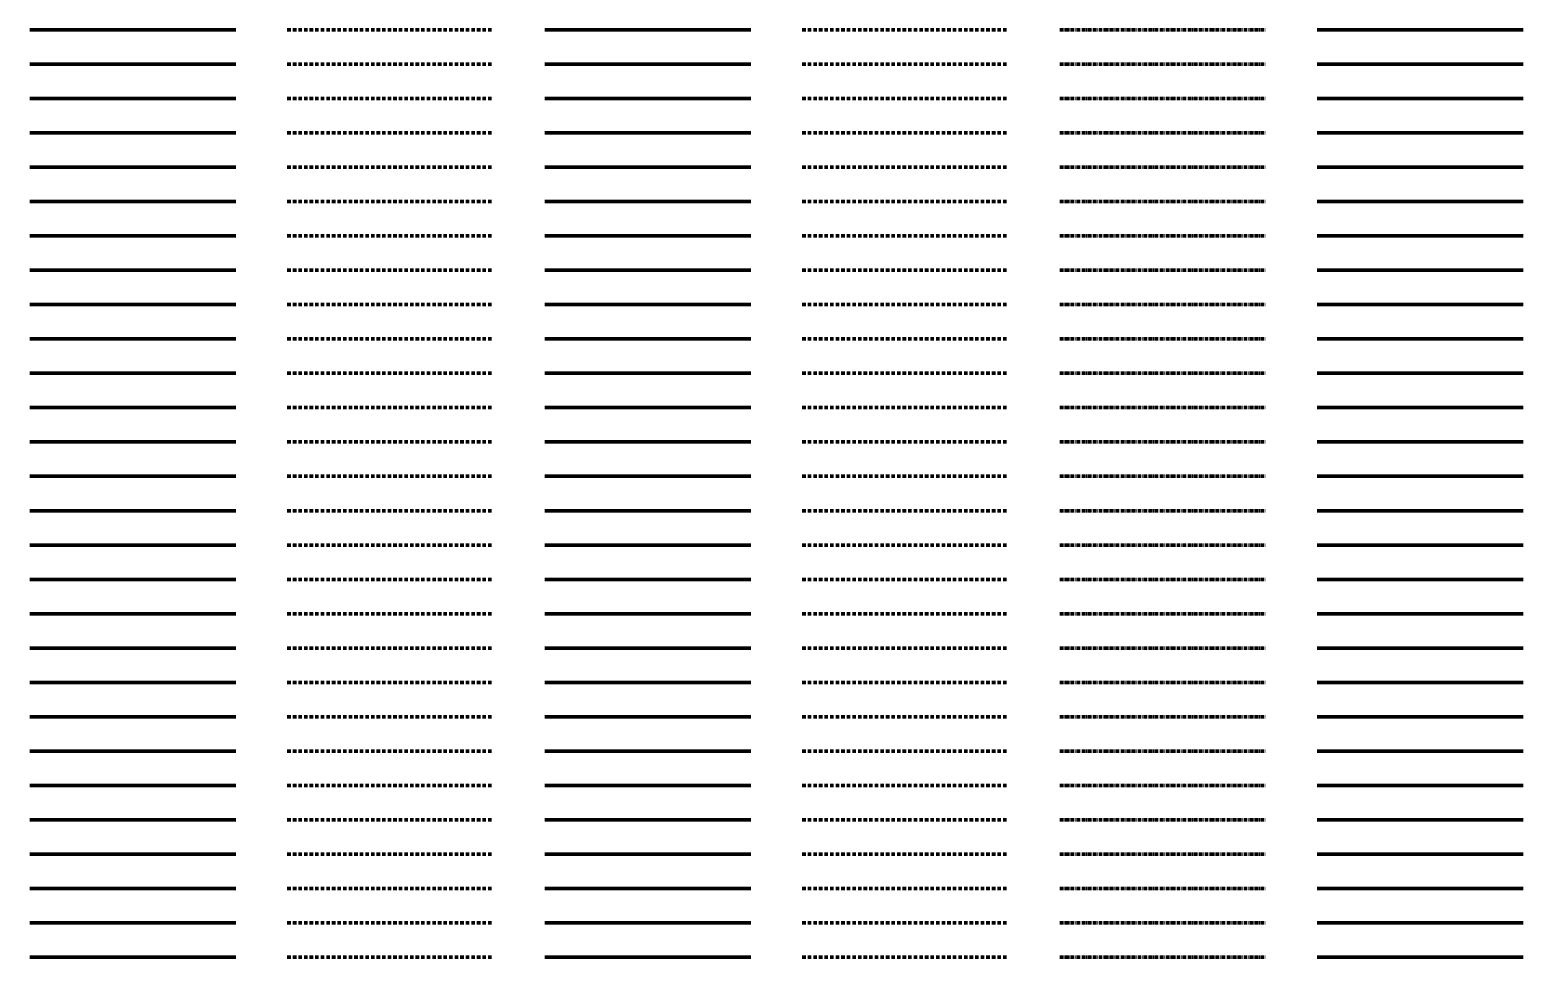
# Model space of a CAD drawing. Header units: metres. Extents: x -170 to 2070, y -13 to 17840.
# Drawn here: x 150 to 1020, y 13940 to 14480 of the extents above; entities that cross this region are included whole.
import ezdxf
from ezdxf.lldxf.tags import DXFTag

# ---------------------------------------------------------------- set-up
doc = ezdxf.new("R2010")
doc.units = ezdxf.units.M
doc.linetypes.add('KL-SO', pattern=[3.25, 2, -1.25])
doc.linetypes.add('KL-VERLATEN-SO', pattern=[3.25, 2, -0.5, 0.25, -0.5])
for name, color, linetype, lineweight in [('B-OI-KL-ET_MS_MANTELBUIS_PVC SV_110-G', 7, 'Continuous', 70), ('B-OI-KL-ET_MS_MANTELBUIS_PVC SV_110-RESERVE-G', 7, 'KL-RESERVE-SO', 70), ('B-OI-KL-ET_MS_MANTELBUIS_PVC SV_110-VERLATEN-G', 7, 'KL-VERLATEN-SO', 70), ('B-OI-KL-ET_MS_MANTELBUIS_PVC SV_160-G', 7, 'Continuous', 70), ('B-OI-KL-ET_MS_MANTELBUIS_PVC SV_160-RESERVE-G', 7, 'KL-RESERVE-SO', 70), ('B-OI-KL-ET_MS_MANTELBUIS_PVC SV_160-VERLATEN-G', 7, 'KL-VERLATEN-SO', 70), ('B-OI-KL-ET_MS_MANTELBUIS_PVC SV_200-G', 7, 'Continuous', 70), ('B-OI-KL-ET_MS_MANTELBUIS_PVC SV_200-RESERVE-G', 7, 'KL-RESERVE-SO', 70), ('B-OI-KL-ET_MS_MANTELBUIS_PVC SV_200-VERLATEN-G', 7, 'KL-VERLATEN-SO', 70), ('B-OI-KL-ET_MS_MANTELBUIS_PVC SV_315-G', 7, 'Continuous', 70), ('B-OI-KL-ET_MS_MANTELBUIS_PVC SV_315-RESERVE-G', 7, 'KL-RESERVE-SO', 70), ('B-OI-KL-ET_MS_MANTELBUIS_PVC SV_315-VERLATEN-G', 7, 'KL-VERLATEN-SO', 70), ('B-OI-KL-ET_MS_MANTELBUIS_PVC SV_63-G', 7, 'Continuous', 70), ('B-OI-KL-ET_MS_MANTELBUIS_PVC SV_63-RESERVE-G', 7, 'KL-RESERVE-SO', 70), ('B-OI-KL-ET_MS_MANTELBUIS_PVC SV_63-VERLATEN-G', 7, 'KL-VERLATEN-SO', 70), ('B-OI-KL-ET_MS_MANTELBUIS_PVC SV_75-G', 7, 'Continuous', 70), ('B-OI-KL-ET_MS_MANTELBUIS_PVC SV_75-RESERVE-G', 7, 'KL-RESERVE-SO', 70), ('B-OI-KL-ET_MS_MANTELBUIS_PVC SV_75-VERLATEN-G', 7, 'KL-VERLATEN-SO', 70), ('B-OI-KL-ET_MS_MANTELBUIS_PVC_100-G', 7, 'Continuous', 70), ('B-OI-KL-ET_MS_MANTELBUIS_PVC_100-RESERVE-G', 7, 'KL-RESERVE-SO', 70), ('B-OI-KL-ET_MS_MANTELBUIS_PVC_100-VERLATEN-G', 7, 'KL-VERLATEN-SO', 70), ('B-OI-KL-ET_MS_MANTELBUIS_PVC_110-G', 7, 'Continuous', 70), ('B-OI-KL-ET_MS_MANTELBUIS_PVC_110-RESERVE-G', 7, 'KL-RESERVE-SO', 70), ('B-OI-KL-ET_MS_MANTELBUIS_PVC_110-VERLATEN-G', 7, 'KL-VERLATEN-SO', 70), ('B-OI-KL-ET_MS_MANTELBUIS_PVC_120-G', 7, 'Continuous', 70), ('B-OI-KL-ET_MS_MANTELBUIS_PVC_120-RESERVE-G', 7, 'KL-RESERVE-SO', 70), ('B-OI-KL-ET_MS_MANTELBUIS_PVC_120-VERLATEN-G', 7, 'KL-VERLATEN-SO', 70), ('B-OI-KL-ET_MS_MANTELBUIS_PVC_125-G', 7, 'Continuous', 70), ('B-OI-KL-ET_MS_MANTELBUIS_PVC_125-RESERVE-G', 7, 'KL-RESERVE-SO', 70), ('B-OI-KL-ET_MS_MANTELBUIS_PVC_125-VERLATEN-G', 7, 'KL-VERLATEN-SO', 70), ('B-OI-KL-ET_MS_MANTELBUIS_PVC_150-G', 7, 'Continuous', 70), ('B-OI-KL-ET_MS_MANTELBUIS_PVC_150-RESERVE-G', 7, 'KL-RESERVE-SO', 70), ('B-OI-KL-ET_MS_MANTELBUIS_PVC_150-VERLATEN-G', 7, 'KL-VERLATEN-SO', 70), ('B-OI-KL-ET_MS_MANTELBUIS_PVC_160-G', 7, 'Continuous', 70), ('B-OI-KL-ET_MS_MANTELBUIS_PVC_160-RESERVE-G', 7, 'KL-RESERVE-SO', 70), ('B-OI-KL-ET_MS_MANTELBUIS_PVC_160-VERLATEN-G', 7, 'KL-VERLATEN-SO', 70), ('B-OI-KL-ET_MS_MANTELBUIS_PVC_180-G', 7, 'Continuous', 70), ('B-OI-KL-ET_MS_MANTELBUIS_PVC_180-RESERVE-G', 7, 'KL-RESERVE-SO', 70), ('B-OI-KL-ET_MS_MANTELBUIS_PVC_180-VERLATEN-G', 7, 'KL-VERLATEN-SO', 70), ('B-OI-KL-ET_MS_MANTELBUIS_PVC_200-G', 7, 'Continuous', 70), ('B-OI-KL-ET_MS_MANTELBUIS_PVC_200-RESERVE-G', 7, 'KL-RESERVE-SO', 70), ('B-OI-KL-ET_MS_MANTELBUIS_PVC_200-VERLATEN-G', 7, 'KL-VERLATEN-SO', 70), ('B-OI-KL-ET_MS_MANTELBUIS_PVC_225-G', 7, 'Continuous', 70), ('B-OI-KL-ET_MS_MANTELBUIS_PVC_225-RESERVE-G', 7, 'KL-RESERVE-SO', 70), ('B-OI-KL-ET_MS_MANTELBUIS_PVC_225-VERLATEN-G', 7, 'KL-VERLATEN-SO', 70), ('B-OI-KL-ET_MS_MANTELBUIS_PVC_250-G', 7, 'Continuous', 70), ('B-OI-KL-ET_MS_MANTELBUIS_PVC_250-RESERVE-G', 7, 'KL-RESERVE-SO', 70), ('B-OI-KL-ET_MS_MANTELBUIS_PVC_250-VERLATEN-G', 7, 'KL-VERLATEN-SO', 70), ('B-OI-KL-ET_MS_MANTELBUIS_PVC_280-G', 7, 'Continuous', 70), ('B-OI-KL-ET_MS_MANTELBUIS_PVC_280-RESERVE-G', 7, 'KL-RESERVE-SO', 70), ('B-OI-KL-ET_MS_MANTELBUIS_PVC_280-VERLATEN-G', 7, 'KL-VERLATEN-SO', 70), ('B-OI-KL-ET_MS_MANTELBUIS_PVC_300-G', 7, 'Continuous', 70), ('B-OI-KL-ET_MS_MANTELBUIS_PVC_300-RESERVE-G', 7, 'KL-RESERVE-SO', 70), ('B-OI-KL-ET_MS_MANTELBUIS_PVC_300-VERLATEN-G', 7, 'KL-VERLATEN-SO', 70), ('B-OI-KL-ET_MS_MANTELBUIS_PVC_315-G', 7, 'Continuous', 70), ('B-OI-KL-ET_MS_MANTELBUIS_PVC_315-RESERVE-G', 7, 'KL-RESERVE-SO', 70), ('B-OI-KL-ET_MS_MANTELBUIS_PVC_315-VERLATEN-G', 7, 'KL-VERLATEN-SO', 70), ('B-OI-KL-ET_MS_MANTELBUIS_PVC_400-G', 7, 'Continuous', 70), ('B-OI-KL-ET_MS_MANTELBUIS_PVC_400-RESERVE-G', 7, 'KL-RESERVE-SO', 70), ('B-OI-KL-ET_MS_MANTELBUIS_PVC_400-VERLATEN-G', 7, 'KL-VERLATEN-SO', 70), ('B-OI-KL-ET_MS_MANTELBUIS_PVC_50-G', 7, 'Continuous', 70), ('B-OI-KL-ET_MS_MANTELBUIS_PVC_50-RESERVE-G', 7, 'KL-RESERVE-SO', 70), ('B-OI-KL-ET_MS_MANTELBUIS_PVC_50-VERLATEN-G', 7, 'KL-VERLATEN-SO', 70), ('B-OI-KL-ET_MS_MANTELBUIS_PVC_500-G', 7, 'Continuous', 70), ('B-OI-KL-ET_MS_MANTELBUIS_PVC_500-RESERVE-G', 7, 'KL-RESERVE-SO', 70), ('B-OI-KL-ET_MS_MANTELBUIS_PVC_500-VERLATEN-G', 7, 'KL-VERLATEN-SO', 70), ('B-OI-KL-ET_MS_MANTELBUIS_PVC_63-G', 7, 'Continuous', 70), ('B-OI-KL-ET_MS_MANTELBUIS_PVC_63-RESERVE-G', 7, 'KL-RESERVE-SO', 70), ('B-OI-KL-ET_MS_MANTELBUIS_PVC_63-VERLATEN-G', 7, 'KL-VERLATEN-SO', 70), ('B-OI-KL-ET_MS_MANTELBUIS_PVC_75-G', 7, 'Continuous', 70), ('B-OI-KL-ET_MS_MANTELBUIS_PVC_75-RESERVE-G', 7, 'KL-RESERVE-SO', 70), ('B-OI-KL-ET_MS_MANTELBUIS_PVC_75-VERLATEN-G', 7, 'KL-VERLATEN-SO', 70), ('B-OI-KL-ET_MS_MANTELBUIS_PVC_80-G', 7, 'Continuous', 70), ('B-OI-KL-ET_MS_MANTELBUIS_PVC_80-RESERVE-G', 7, 'KL-RESERVE-SO', 70), ('B-OI-KL-ET_MS_MANTELBUIS_PVC_80-VERLATEN-G', 7, 'KL-VERLATEN-SO', 70), ('B-OI-KL-ET_MS_MANTELBUIS_PVC_90-G', 7, 'Continuous', 70), ('B-OI-KL-ET_MS_MANTELBUIS_PVC_90-RESERVE-G', 7, 'KL-RESERVE-SO', 70), ('B-OI-KL-ET_MS_MANTELBUIS_PVC_90-VERLATEN-G', 7, 'KL-VERLATEN-SO', 70), ('B-OI-KL-ET_MS_MANTELBUIS_ST-G', 7, 'Continuous', 70), ('B-OI-KL-ET_MS_MANTELBUIS_ST-RESERVE-G', 7, 'KL-RESERVE-SO', 70), ('B-OI-KL-ET_MS_MANTELBUIS_ST-VERLATEN-G', 7, 'KL-VERLATEN-SO', 70), ('B-OI-KL-ET_MS_MANTELBUIS_ST_100-G', 7, 'Continuous', 70), ('B-OI-KL-ET_MS_MANTELBUIS_ST_100-RESERVE-G', 7, 'KL-RESERVE-SO', 70), ('B-OI-KL-ET_MS_MANTELBUIS_ST_100-VERLATEN-G', 7, 'KL-VERLATEN-SO', 70), ('N-OI-KL-ET_MS_MANTELBUIS_PVC SV_110-G', 10, 'KL-SO', 70), ('N-OI-KL-ET_MS_MANTELBUIS_PVC SV_160-G', 10, 'KL-SO', 70), ('N-OI-KL-ET_MS_MANTELBUIS_PVC SV_200-G', 10, 'KL-SO', 70), ('N-OI-KL-ET_MS_MANTELBUIS_PVC SV_315-G', 10, 'KL-SO', 70), ('N-OI-KL-ET_MS_MANTELBUIS_PVC SV_63-G', 10, 'KL-SO', 70), ('N-OI-KL-ET_MS_MANTELBUIS_PVC SV_75-G', 10, 'KL-SO', 70), ('N-OI-KL-ET_MS_MANTELBUIS_PVC_100-G', 10, 'KL-SO', 70), ('N-OI-KL-ET_MS_MANTELBUIS_PVC_110-G', 10, 'KL-SO', 70), ('N-OI-KL-ET_MS_MANTELBUIS_PVC_120-G', 10, 'KL-SO', 70), ('N-OI-KL-ET_MS_MANTELBUIS_PVC_125-G', 10, 'KL-SO', 70), ('N-OI-KL-ET_MS_MANTELBUIS_PVC_150-G', 10, 'KL-SO', 70), ('N-OI-KL-ET_MS_MANTELBUIS_PVC_160-G', 10, 'KL-SO', 70), ('N-OI-KL-ET_MS_MANTELBUIS_PVC_180-G', 10, 'KL-SO', 70), ('N-OI-KL-ET_MS_MANTELBUIS_PVC_200-G', 10, 'KL-SO', 70), ('N-OI-KL-ET_MS_MANTELBUIS_PVC_225-G', 10, 'KL-SO', 70), ('N-OI-KL-ET_MS_MANTELBUIS_PVC_250-G', 10, 'KL-SO', 70), ('N-OI-KL-ET_MS_MANTELBUIS_PVC_280-G', 10, 'KL-SO', 70), ('N-OI-KL-ET_MS_MANTELBUIS_PVC_300-G', 10, 'KL-SO', 70), ('N-OI-KL-ET_MS_MANTELBUIS_PVC_315-G', 10, 'KL-SO', 70), ('N-OI-KL-ET_MS_MANTELBUIS_PVC_400-G', 10, 'KL-SO', 70), ('N-OI-KL-ET_MS_MANTELBUIS_PVC_50-G', 10, 'KL-SO', 70), ('N-OI-KL-ET_MS_MANTELBUIS_PVC_500-G', 10, 'KL-SO', 70), ('N-OI-KL-ET_MS_MANTELBUIS_PVC_63-G', 10, 'KL-SO', 70), ('N-OI-KL-ET_MS_MANTELBUIS_PVC_75-G', 10, 'KL-SO', 70), ('N-OI-KL-ET_MS_MANTELBUIS_PVC_80-G', 10, 'KL-SO', 70), ('N-OI-KL-ET_MS_MANTELBUIS_PVC_90-G', 10, 'KL-SO', 70), ('N-OI-KL-ET_MS_MANTELBUIS_ST-G', 10, 'KL-SO', 70), ('N-OI-KL-ET_MS_MANTELBUIS_ST_100-G', 10, 'KL-SO', 70), ('R-OI-KL-ET_MS_MANTELBUIS_PVC SV_110-G', 10, 'KL-SO', 70), ('R-OI-KL-ET_MS_MANTELBUIS_PVC SV_160-G', 10, 'KL-SO', 70), ('R-OI-KL-ET_MS_MANTELBUIS_PVC SV_200-G', 10, 'KL-SO', 70), ('R-OI-KL-ET_MS_MANTELBUIS_PVC SV_315-G', 10, 'KL-SO', 70), ('R-OI-KL-ET_MS_MANTELBUIS_PVC SV_63-G', 10, 'KL-SO', 70), ('R-OI-KL-ET_MS_MANTELBUIS_PVC SV_75-G', 10, 'KL-SO', 70), ('R-OI-KL-ET_MS_MANTELBUIS_PVC_100-G', 10, 'KL-SO', 70), ('R-OI-KL-ET_MS_MANTELBUIS_PVC_110-G', 10, 'KL-SO', 70), ('R-OI-KL-ET_MS_MANTELBUIS_PVC_120-G', 10, 'KL-SO', 70), ('R-OI-KL-ET_MS_MANTELBUIS_PVC_125-G', 10, 'KL-SO', 70), ('R-OI-KL-ET_MS_MANTELBUIS_PVC_150-G', 10, 'KL-SO', 70), ('R-OI-KL-ET_MS_MANTELBUIS_PVC_160-G', 10, 'KL-SO', 70), ('R-OI-KL-ET_MS_MANTELBUIS_PVC_180-G', 10, 'KL-SO', 70), ('R-OI-KL-ET_MS_MANTELBUIS_PVC_200-G', 10, 'KL-SO', 70), ('R-OI-KL-ET_MS_MANTELBUIS_PVC_225-G', 10, 'KL-SO', 70), ('R-OI-KL-ET_MS_MANTELBUIS_PVC_250-G', 10, 'KL-SO', 70), ('R-OI-KL-ET_MS_MANTELBUIS_PVC_280-G', 10, 'KL-SO', 70), ('R-OI-KL-ET_MS_MANTELBUIS_PVC_300-G', 10, 'KL-SO', 70), ('R-OI-KL-ET_MS_MANTELBUIS_PVC_315-G', 10, 'KL-SO', 70), ('R-OI-KL-ET_MS_MANTELBUIS_PVC_400-G', 10, 'KL-SO', 70), ('R-OI-KL-ET_MS_MANTELBUIS_PVC_50-G', 10, 'KL-SO', 70), ('R-OI-KL-ET_MS_MANTELBUIS_PVC_500-G', 10, 'KL-SO', 70), ('R-OI-KL-ET_MS_MANTELBUIS_PVC_63-G', 10, 'KL-SO', 70), ('R-OI-KL-ET_MS_MANTELBUIS_PVC_75-G', 10, 'KL-SO', 70), ('R-OI-KL-ET_MS_MANTELBUIS_PVC_80-G', 10, 'KL-SO', 70), ('R-OI-KL-ET_MS_MANTELBUIS_PVC_90-G', 10, 'KL-SO', 70), ('R-OI-KL-ET_MS_MANTELBUIS_ST-G', 10, 'KL-SO', 70), ('R-OI-KL-ET_MS_MANTELBUIS_ST_100-G', 10, 'KL-SO', 70), ('V-OI-KL-ET_MS_MANTELBUIS_PVC SV_110-G', 7, 'V-KL-SO', 70), ('V-OI-KL-ET_MS_MANTELBUIS_PVC SV_160-G', 7, 'V-KL-SO', 70), ('V-OI-KL-ET_MS_MANTELBUIS_PVC SV_200-G', 7, 'V-KL-SO', 70), ('V-OI-KL-ET_MS_MANTELBUIS_PVC SV_315-G', 7, 'V-KL-SO', 70), ('V-OI-KL-ET_MS_MANTELBUIS_PVC SV_63-G', 7, 'V-KL-SO', 70), ('V-OI-KL-ET_MS_MANTELBUIS_PVC SV_75-G', 7, 'V-KL-SO', 70), ('V-OI-KL-ET_MS_MANTELBUIS_PVC_100-G', 7, 'V-KL-SO', 70), ('V-OI-KL-ET_MS_MANTELBUIS_PVC_110-G', 7, 'V-KL-SO', 70), ('V-OI-KL-ET_MS_MANTELBUIS_PVC_120-G', 7, 'V-KL-SO', 70), ('V-OI-KL-ET_MS_MANTELBUIS_PVC_125-G', 7, 'V-KL-SO', 70), ('V-OI-KL-ET_MS_MANTELBUIS_PVC_150-G', 7, 'V-KL-SO', 70), ('V-OI-KL-ET_MS_MANTELBUIS_PVC_160-G', 7, 'V-KL-SO', 70), ('V-OI-KL-ET_MS_MANTELBUIS_PVC_180-G', 7, 'V-KL-SO', 70), ('V-OI-KL-ET_MS_MANTELBUIS_PVC_200-G', 7, 'V-KL-SO', 70), ('V-OI-KL-ET_MS_MANTELBUIS_PVC_225-G', 7, 'V-KL-SO', 70), ('V-OI-KL-ET_MS_MANTELBUIS_PVC_250-G', 7, 'V-KL-SO', 70), ('V-OI-KL-ET_MS_MANTELBUIS_PVC_280-G', 7, 'V-KL-SO', 70), ('V-OI-KL-ET_MS_MANTELBUIS_PVC_300-G', 7, 'V-KL-SO', 70), ('V-OI-KL-ET_MS_MANTELBUIS_PVC_315-G', 7, 'V-KL-SO', 70), ('V-OI-KL-ET_MS_MANTELBUIS_PVC_400-G', 7, 'V-KL-SO', 70), ('V-OI-KL-ET_MS_MANTELBUIS_PVC_50-G', 7, 'V-KL-SO', 70), ('V-OI-KL-ET_MS_MANTELBUIS_PVC_500-G', 7, 'V-KL-SO', 70), ('V-OI-KL-ET_MS_MANTELBUIS_PVC_63-G', 7, 'V-KL-SO', 70), ('V-OI-KL-ET_MS_MANTELBUIS_PVC_75-G', 7, 'V-KL-SO', 70), ('V-OI-KL-ET_MS_MANTELBUIS_PVC_80-G', 7, 'V-KL-SO', 70), ('V-OI-KL-ET_MS_MANTELBUIS_PVC_90-G', 7, 'V-KL-SO', 70), ('V-OI-KL-ET_MS_MANTELBUIS_ST-G', 7, 'V-KL-SO', 70), ('V-OI-KL-ET_MS_MANTELBUIS_ST_100-G', 7, 'V-KL-SO', 70)]:
    doc.layers.add(name, color=color, linetype=linetype, lineweight=lineweight)
tags = doc.linetypes.add('KL-RESERVE-SO', pattern='A,7,-2,["RS",Standard,S=1,R=0,X=-1,Y=-0.5],-1.5', length=10.5).pattern_tags.tags
tags[6] = DXFTag(74, 10)
doc.linetypes.add('V-KL-SO', pattern='A,2,[24,nlcs.shx,S=0.75,R=0,X=0,Y=0],2', length=4)

msp = doc.modelspace()

# ---------------------------------------------------------------- linework, layer by layer
at = {"layer": 'B-OI-KL-ET_MS_MANTELBUIS_PVC SV_110-G'}
msp.add_line((150, 13940), (270, 13940), dxfattribs=at)
at = {"layer": 'B-OI-KL-ET_MS_MANTELBUIS_PVC SV_110-RESERVE-G'}
msp.add_line((900, 13940), (1020, 13940), dxfattribs=at)
at = {"layer": 'B-OI-KL-ET_MS_MANTELBUIS_PVC SV_110-VERLATEN-G'}
msp.add_line((750, 13940), (870, 13940), dxfattribs=at)
at = {"layer": 'B-OI-KL-ET_MS_MANTELBUIS_PVC SV_160-G'}
msp.add_line((150, 13960), (270, 13960), dxfattribs=at)
at = {"layer": 'B-OI-KL-ET_MS_MANTELBUIS_PVC SV_160-RESERVE-G'}
msp.add_line((900, 13960), (1020, 13960), dxfattribs=at)
at = {"layer": 'B-OI-KL-ET_MS_MANTELBUIS_PVC SV_160-VERLATEN-G'}
msp.add_line((750, 13960), (870, 13960), dxfattribs=at)
at = {"layer": 'B-OI-KL-ET_MS_MANTELBUIS_PVC SV_200-G'}
msp.add_line((150, 13980), (270, 13980), dxfattribs=at)
at = {"layer": 'B-OI-KL-ET_MS_MANTELBUIS_PVC SV_200-RESERVE-G'}
msp.add_line((900, 13980), (1020, 13980), dxfattribs=at)
at = {"layer": 'B-OI-KL-ET_MS_MANTELBUIS_PVC SV_200-VERLATEN-G'}
msp.add_line((750, 13980), (870, 13980), dxfattribs=at)
at = {"layer": 'B-OI-KL-ET_MS_MANTELBUIS_PVC SV_315-G'}
msp.add_line((150, 14000), (270, 14000), dxfattribs=at)
at = {"layer": 'B-OI-KL-ET_MS_MANTELBUIS_PVC SV_315-RESERVE-G'}
msp.add_line((900, 14000), (1020, 14000), dxfattribs=at)
at = {"layer": 'B-OI-KL-ET_MS_MANTELBUIS_PVC SV_315-VERLATEN-G'}
msp.add_line((750, 14000), (870, 14000), dxfattribs=at)
at = {"layer": 'B-OI-KL-ET_MS_MANTELBUIS_PVC SV_63-G'}
msp.add_line((150, 14020), (270, 14020), dxfattribs=at)
at = {"layer": 'B-OI-KL-ET_MS_MANTELBUIS_PVC SV_63-RESERVE-G'}
msp.add_line((900, 14020), (1020, 14020), dxfattribs=at)
at = {"layer": 'B-OI-KL-ET_MS_MANTELBUIS_PVC SV_63-VERLATEN-G'}
msp.add_line((750, 14020), (870, 14020), dxfattribs=at)
at = {"layer": 'B-OI-KL-ET_MS_MANTELBUIS_PVC SV_75-G'}
msp.add_line((150, 14040), (270, 14040), dxfattribs=at)
at = {"layer": 'B-OI-KL-ET_MS_MANTELBUIS_PVC SV_75-RESERVE-G'}
msp.add_line((900, 14040), (1020, 14040), dxfattribs=at)
at = {"layer": 'B-OI-KL-ET_MS_MANTELBUIS_PVC SV_75-VERLATEN-G'}
msp.add_line((750, 14040), (870, 14040), dxfattribs=at)
at = {"layer": 'B-OI-KL-ET_MS_MANTELBUIS_PVC_100-G'}
msp.add_line((150, 14060), (270, 14060), dxfattribs=at)
at = {"layer": 'B-OI-KL-ET_MS_MANTELBUIS_PVC_100-RESERVE-G'}
msp.add_line((900, 14060), (1020, 14060), dxfattribs=at)
at = {"layer": 'B-OI-KL-ET_MS_MANTELBUIS_PVC_100-VERLATEN-G'}
msp.add_line((750, 14060), (870, 14060), dxfattribs=at)
at = {"layer": 'B-OI-KL-ET_MS_MANTELBUIS_PVC_110-G'}
msp.add_line((150, 14080), (270, 14080), dxfattribs=at)
at = {"layer": 'B-OI-KL-ET_MS_MANTELBUIS_PVC_110-RESERVE-G'}
msp.add_line((900, 14080), (1020, 14080), dxfattribs=at)
at = {"layer": 'B-OI-KL-ET_MS_MANTELBUIS_PVC_110-VERLATEN-G'}
msp.add_line((750, 14080), (870, 14080), dxfattribs=at)
at = {"layer": 'B-OI-KL-ET_MS_MANTELBUIS_PVC_120-G'}
msp.add_line((150, 14100), (270, 14100), dxfattribs=at)
at = {"layer": 'B-OI-KL-ET_MS_MANTELBUIS_PVC_120-RESERVE-G'}
msp.add_line((900, 14100), (1020, 14100), dxfattribs=at)
at = {"layer": 'B-OI-KL-ET_MS_MANTELBUIS_PVC_120-VERLATEN-G'}
msp.add_line((750, 14100), (870, 14100), dxfattribs=at)
at = {"layer": 'B-OI-KL-ET_MS_MANTELBUIS_PVC_125-G'}
msp.add_line((150, 14120), (270, 14120), dxfattribs=at)
at = {"layer": 'B-OI-KL-ET_MS_MANTELBUIS_PVC_125-RESERVE-G'}
msp.add_line((900, 14120), (1020, 14120), dxfattribs=at)
at = {"layer": 'B-OI-KL-ET_MS_MANTELBUIS_PVC_125-VERLATEN-G'}
msp.add_line((750, 14120), (870, 14120), dxfattribs=at)
at = {"layer": 'B-OI-KL-ET_MS_MANTELBUIS_PVC_150-G'}
msp.add_line((150, 14140), (270, 14140), dxfattribs=at)
at = {"layer": 'B-OI-KL-ET_MS_MANTELBUIS_PVC_150-RESERVE-G'}
msp.add_line((900, 14140), (1020, 14140), dxfattribs=at)
at = {"layer": 'B-OI-KL-ET_MS_MANTELBUIS_PVC_150-VERLATEN-G'}
msp.add_line((750, 14140), (870, 14140), dxfattribs=at)
at = {"layer": 'B-OI-KL-ET_MS_MANTELBUIS_PVC_160-G'}
msp.add_line((150, 14160), (270, 14160), dxfattribs=at)
at = {"layer": 'B-OI-KL-ET_MS_MANTELBUIS_PVC_160-RESERVE-G'}
msp.add_line((900, 14160), (1020, 14160), dxfattribs=at)
at = {"layer": 'B-OI-KL-ET_MS_MANTELBUIS_PVC_160-VERLATEN-G'}
msp.add_line((750, 14160), (870, 14160), dxfattribs=at)
at = {"layer": 'B-OI-KL-ET_MS_MANTELBUIS_PVC_180-G'}
msp.add_line((150, 14180), (270, 14180), dxfattribs=at)
at = {"layer": 'B-OI-KL-ET_MS_MANTELBUIS_PVC_180-RESERVE-G'}
msp.add_line((900, 14180), (1020, 14180), dxfattribs=at)
at = {"layer": 'B-OI-KL-ET_MS_MANTELBUIS_PVC_180-VERLATEN-G'}
msp.add_line((750, 14180), (870, 14180), dxfattribs=at)
at = {"layer": 'B-OI-KL-ET_MS_MANTELBUIS_PVC_200-G'}
msp.add_line((150, 14200), (270, 14200), dxfattribs=at)
at = {"layer": 'B-OI-KL-ET_MS_MANTELBUIS_PVC_200-RESERVE-G'}
msp.add_line((900, 14200), (1020, 14200), dxfattribs=at)
at = {"layer": 'B-OI-KL-ET_MS_MANTELBUIS_PVC_200-VERLATEN-G'}
msp.add_line((750, 14200), (870, 14200), dxfattribs=at)
at = {"layer": 'B-OI-KL-ET_MS_MANTELBUIS_PVC_225-G'}
msp.add_line((150, 14220), (270, 14220), dxfattribs=at)
at = {"layer": 'B-OI-KL-ET_MS_MANTELBUIS_PVC_225-RESERVE-G'}
msp.add_line((900, 14220), (1020, 14220), dxfattribs=at)
at = {"layer": 'B-OI-KL-ET_MS_MANTELBUIS_PVC_225-VERLATEN-G'}
msp.add_line((750, 14220), (870, 14220), dxfattribs=at)
at = {"layer": 'B-OI-KL-ET_MS_MANTELBUIS_PVC_250-G'}
msp.add_line((150, 14240), (270, 14240), dxfattribs=at)
at = {"layer": 'B-OI-KL-ET_MS_MANTELBUIS_PVC_250-RESERVE-G'}
msp.add_line((900, 14240), (1020, 14240), dxfattribs=at)
at = {"layer": 'B-OI-KL-ET_MS_MANTELBUIS_PVC_250-VERLATEN-G'}
msp.add_line((750, 14240), (870, 14240), dxfattribs=at)
at = {"layer": 'B-OI-KL-ET_MS_MANTELBUIS_PVC_280-G'}
msp.add_line((150, 14260), (270, 14260), dxfattribs=at)
at = {"layer": 'B-OI-KL-ET_MS_MANTELBUIS_PVC_280-RESERVE-G'}
msp.add_line((900, 14260), (1020, 14260), dxfattribs=at)
at = {"layer": 'B-OI-KL-ET_MS_MANTELBUIS_PVC_280-VERLATEN-G'}
msp.add_line((750, 14260), (870, 14260), dxfattribs=at)
at = {"layer": 'B-OI-KL-ET_MS_MANTELBUIS_PVC_300-G'}
msp.add_line((150, 14280), (270, 14280), dxfattribs=at)
at = {"layer": 'B-OI-KL-ET_MS_MANTELBUIS_PVC_300-RESERVE-G'}
msp.add_line((900, 14280), (1020, 14280), dxfattribs=at)
at = {"layer": 'B-OI-KL-ET_MS_MANTELBUIS_PVC_300-VERLATEN-G'}
msp.add_line((750, 14280), (870, 14280), dxfattribs=at)
at = {"layer": 'B-OI-KL-ET_MS_MANTELBUIS_PVC_315-G'}
msp.add_line((150, 14300), (270, 14300), dxfattribs=at)
at = {"layer": 'B-OI-KL-ET_MS_MANTELBUIS_PVC_315-RESERVE-G'}
msp.add_line((900, 14300), (1020, 14300), dxfattribs=at)
at = {"layer": 'B-OI-KL-ET_MS_MANTELBUIS_PVC_315-VERLATEN-G'}
msp.add_line((750, 14300), (870, 14300), dxfattribs=at)
at = {"layer": 'B-OI-KL-ET_MS_MANTELBUIS_PVC_400-G'}
msp.add_line((150, 14320), (270, 14320), dxfattribs=at)
at = {"layer": 'B-OI-KL-ET_MS_MANTELBUIS_PVC_400-RESERVE-G'}
msp.add_line((900, 14320), (1020, 14320), dxfattribs=at)
at = {"layer": 'B-OI-KL-ET_MS_MANTELBUIS_PVC_400-VERLATEN-G'}
msp.add_line((750, 14320), (870, 14320), dxfattribs=at)
at = {"layer": 'B-OI-KL-ET_MS_MANTELBUIS_PVC_50-G'}
msp.add_line((150, 14340), (270, 14340), dxfattribs=at)
at = {"layer": 'B-OI-KL-ET_MS_MANTELBUIS_PVC_50-RESERVE-G'}
msp.add_line((900, 14340), (1020, 14340), dxfattribs=at)
at = {"layer": 'B-OI-KL-ET_MS_MANTELBUIS_PVC_50-VERLATEN-G'}
msp.add_line((750, 14340), (870, 14340), dxfattribs=at)
at = {"layer": 'B-OI-KL-ET_MS_MANTELBUIS_PVC_500-G'}
msp.add_line((150, 14360), (270, 14360), dxfattribs=at)
at = {"layer": 'B-OI-KL-ET_MS_MANTELBUIS_PVC_500-RESERVE-G'}
msp.add_line((900, 14360), (1020, 14360), dxfattribs=at)
at = {"layer": 'B-OI-KL-ET_MS_MANTELBUIS_PVC_500-VERLATEN-G'}
msp.add_line((750, 14360), (870, 14360), dxfattribs=at)
at = {"layer": 'B-OI-KL-ET_MS_MANTELBUIS_PVC_63-G'}
msp.add_line((150, 14380), (270, 14380), dxfattribs=at)
at = {"layer": 'B-OI-KL-ET_MS_MANTELBUIS_PVC_63-RESERVE-G'}
msp.add_line((900, 14380), (1020, 14380), dxfattribs=at)
at = {"layer": 'B-OI-KL-ET_MS_MANTELBUIS_PVC_63-VERLATEN-G'}
msp.add_line((750, 14380), (870, 14380), dxfattribs=at)
at = {"layer": 'B-OI-KL-ET_MS_MANTELBUIS_PVC_75-G'}
msp.add_line((150, 14400), (270, 14400), dxfattribs=at)
at = {"layer": 'B-OI-KL-ET_MS_MANTELBUIS_PVC_75-RESERVE-G'}
msp.add_line((900, 14400), (1020, 14400), dxfattribs=at)
at = {"layer": 'B-OI-KL-ET_MS_MANTELBUIS_PVC_75-VERLATEN-G'}
msp.add_line((750, 14400), (870, 14400), dxfattribs=at)
at = {"layer": 'B-OI-KL-ET_MS_MANTELBUIS_PVC_80-G'}
msp.add_line((150, 14420), (270, 14420), dxfattribs=at)
at = {"layer": 'B-OI-KL-ET_MS_MANTELBUIS_PVC_80-RESERVE-G'}
msp.add_line((900, 14420), (1020, 14420), dxfattribs=at)
at = {"layer": 'B-OI-KL-ET_MS_MANTELBUIS_PVC_80-VERLATEN-G'}
msp.add_line((750, 14420), (870, 14420), dxfattribs=at)
at = {"layer": 'B-OI-KL-ET_MS_MANTELBUIS_PVC_90-G'}
msp.add_line((150, 14440), (270, 14440), dxfattribs=at)
at = {"layer": 'B-OI-KL-ET_MS_MANTELBUIS_PVC_90-RESERVE-G'}
msp.add_line((900, 14440), (1020, 14440), dxfattribs=at)
at = {"layer": 'B-OI-KL-ET_MS_MANTELBUIS_PVC_90-VERLATEN-G'}
msp.add_line((750, 14440), (870, 14440), dxfattribs=at)
at = {"layer": 'B-OI-KL-ET_MS_MANTELBUIS_ST-G'}
msp.add_line((150, 14460), (270, 14460), dxfattribs=at)
at = {"layer": 'B-OI-KL-ET_MS_MANTELBUIS_ST-RESERVE-G'}
msp.add_line((900, 14460), (1020, 14460), dxfattribs=at)
at = {"layer": 'B-OI-KL-ET_MS_MANTELBUIS_ST-VERLATEN-G'}
msp.add_line((750, 14460), (870, 14460), dxfattribs=at)
at = {"layer": 'B-OI-KL-ET_MS_MANTELBUIS_ST_100-G'}
msp.add_line((150, 14480), (270, 14480), dxfattribs=at)
at = {"layer": 'B-OI-KL-ET_MS_MANTELBUIS_ST_100-RESERVE-G'}
msp.add_line((900, 14480), (1020, 14480), dxfattribs=at)
at = {"layer": 'B-OI-KL-ET_MS_MANTELBUIS_ST_100-VERLATEN-G'}
msp.add_line((750, 14480), (870, 14480), dxfattribs=at)
at = {"layer": 'N-OI-KL-ET_MS_MANTELBUIS_PVC SV_110-G'}
msp.add_line((300, 13940), (420, 13940), dxfattribs=at)
at = {"layer": 'N-OI-KL-ET_MS_MANTELBUIS_PVC SV_160-G'}
msp.add_line((300, 13960), (420, 13960), dxfattribs=at)
at = {"layer": 'N-OI-KL-ET_MS_MANTELBUIS_PVC SV_200-G'}
msp.add_line((300, 13980), (420, 13980), dxfattribs=at)
at = {"layer": 'N-OI-KL-ET_MS_MANTELBUIS_PVC SV_315-G'}
msp.add_line((300, 14000), (420, 14000), dxfattribs=at)
at = {"layer": 'N-OI-KL-ET_MS_MANTELBUIS_PVC SV_63-G'}
msp.add_line((300, 14020), (420, 14020), dxfattribs=at)
at = {"layer": 'N-OI-KL-ET_MS_MANTELBUIS_PVC SV_75-G'}
msp.add_line((300, 14040), (420, 14040), dxfattribs=at)
at = {"layer": 'N-OI-KL-ET_MS_MANTELBUIS_PVC_100-G'}
msp.add_line((300, 14060), (420, 14060), dxfattribs=at)
at = {"layer": 'N-OI-KL-ET_MS_MANTELBUIS_PVC_110-G'}
msp.add_line((300, 14080), (420, 14080), dxfattribs=at)
at = {"layer": 'N-OI-KL-ET_MS_MANTELBUIS_PVC_120-G'}
msp.add_line((300, 14100), (420, 14100), dxfattribs=at)
at = {"layer": 'N-OI-KL-ET_MS_MANTELBUIS_PVC_125-G'}
msp.add_line((300, 14120), (420, 14120), dxfattribs=at)
at = {"layer": 'N-OI-KL-ET_MS_MANTELBUIS_PVC_150-G'}
msp.add_line((300, 14140), (420, 14140), dxfattribs=at)
at = {"layer": 'N-OI-KL-ET_MS_MANTELBUIS_PVC_160-G'}
msp.add_line((300, 14160), (420, 14160), dxfattribs=at)
at = {"layer": 'N-OI-KL-ET_MS_MANTELBUIS_PVC_180-G'}
msp.add_line((300, 14180), (420, 14180), dxfattribs=at)
at = {"layer": 'N-OI-KL-ET_MS_MANTELBUIS_PVC_200-G'}
msp.add_line((300, 14200), (420, 14200), dxfattribs=at)
at = {"layer": 'N-OI-KL-ET_MS_MANTELBUIS_PVC_225-G'}
msp.add_line((300, 14220), (420, 14220), dxfattribs=at)
at = {"layer": 'N-OI-KL-ET_MS_MANTELBUIS_PVC_250-G'}
msp.add_line((300, 14240), (420, 14240), dxfattribs=at)
at = {"layer": 'N-OI-KL-ET_MS_MANTELBUIS_PVC_280-G'}
msp.add_line((300, 14260), (420, 14260), dxfattribs=at)
at = {"layer": 'N-OI-KL-ET_MS_MANTELBUIS_PVC_300-G'}
msp.add_line((300, 14280), (420, 14280), dxfattribs=at)
at = {"layer": 'N-OI-KL-ET_MS_MANTELBUIS_PVC_315-G'}
msp.add_line((300, 14300), (420, 14300), dxfattribs=at)
at = {"layer": 'N-OI-KL-ET_MS_MANTELBUIS_PVC_400-G'}
msp.add_line((300, 14320), (420, 14320), dxfattribs=at)
at = {"layer": 'N-OI-KL-ET_MS_MANTELBUIS_PVC_50-G'}
msp.add_line((300, 14340), (420, 14340), dxfattribs=at)
at = {"layer": 'N-OI-KL-ET_MS_MANTELBUIS_PVC_500-G'}
msp.add_line((300, 14360), (420, 14360), dxfattribs=at)
at = {"layer": 'N-OI-KL-ET_MS_MANTELBUIS_PVC_63-G'}
msp.add_line((300, 14380), (420, 14380), dxfattribs=at)
at = {"layer": 'N-OI-KL-ET_MS_MANTELBUIS_PVC_75-G'}
msp.add_line((300, 14400), (420, 14400), dxfattribs=at)
at = {"layer": 'N-OI-KL-ET_MS_MANTELBUIS_PVC_80-G'}
msp.add_line((300, 14420), (420, 14420), dxfattribs=at)
at = {"layer": 'N-OI-KL-ET_MS_MANTELBUIS_PVC_90-G'}
msp.add_line((300, 14440), (420, 14440), dxfattribs=at)
at = {"layer": 'N-OI-KL-ET_MS_MANTELBUIS_ST-G'}
msp.add_line((300, 14460), (420, 14460), dxfattribs=at)
at = {"layer": 'N-OI-KL-ET_MS_MANTELBUIS_ST_100-G'}
msp.add_line((300, 14480), (420, 14480), dxfattribs=at)
at = {"layer": 'R-OI-KL-ET_MS_MANTELBUIS_PVC SV_110-G'}
msp.add_line((600, 13940), (720, 13940), dxfattribs=at)
at = {"layer": 'R-OI-KL-ET_MS_MANTELBUIS_PVC SV_160-G'}
msp.add_line((600, 13960), (720, 13960), dxfattribs=at)
at = {"layer": 'R-OI-KL-ET_MS_MANTELBUIS_PVC SV_200-G'}
msp.add_line((600, 13980), (720, 13980), dxfattribs=at)
at = {"layer": 'R-OI-KL-ET_MS_MANTELBUIS_PVC SV_315-G'}
msp.add_line((600, 14000), (720, 14000), dxfattribs=at)
at = {"layer": 'R-OI-KL-ET_MS_MANTELBUIS_PVC SV_63-G'}
msp.add_line((600, 14020), (720, 14020), dxfattribs=at)
at = {"layer": 'R-OI-KL-ET_MS_MANTELBUIS_PVC SV_75-G'}
msp.add_line((600, 14040), (720, 14040), dxfattribs=at)
at = {"layer": 'R-OI-KL-ET_MS_MANTELBUIS_PVC_100-G'}
msp.add_line((600, 14060), (720, 14060), dxfattribs=at)
at = {"layer": 'R-OI-KL-ET_MS_MANTELBUIS_PVC_110-G'}
msp.add_line((600, 14080), (720, 14080), dxfattribs=at)
at = {"layer": 'R-OI-KL-ET_MS_MANTELBUIS_PVC_120-G'}
msp.add_line((600, 14100), (720, 14100), dxfattribs=at)
at = {"layer": 'R-OI-KL-ET_MS_MANTELBUIS_PVC_125-G'}
msp.add_line((600, 14120), (720, 14120), dxfattribs=at)
at = {"layer": 'R-OI-KL-ET_MS_MANTELBUIS_PVC_150-G'}
msp.add_line((600, 14140), (720, 14140), dxfattribs=at)
at = {"layer": 'R-OI-KL-ET_MS_MANTELBUIS_PVC_160-G'}
msp.add_line((600, 14160), (720, 14160), dxfattribs=at)
at = {"layer": 'R-OI-KL-ET_MS_MANTELBUIS_PVC_180-G'}
msp.add_line((600, 14180), (720, 14180), dxfattribs=at)
at = {"layer": 'R-OI-KL-ET_MS_MANTELBUIS_PVC_200-G'}
msp.add_line((600, 14200), (720, 14200), dxfattribs=at)
at = {"layer": 'R-OI-KL-ET_MS_MANTELBUIS_PVC_225-G'}
msp.add_line((600, 14220), (720, 14220), dxfattribs=at)
at = {"layer": 'R-OI-KL-ET_MS_MANTELBUIS_PVC_250-G'}
msp.add_line((600, 14240), (720, 14240), dxfattribs=at)
at = {"layer": 'R-OI-KL-ET_MS_MANTELBUIS_PVC_280-G'}
msp.add_line((600, 14260), (720, 14260), dxfattribs=at)
at = {"layer": 'R-OI-KL-ET_MS_MANTELBUIS_PVC_300-G'}
msp.add_line((600, 14280), (720, 14280), dxfattribs=at)
at = {"layer": 'R-OI-KL-ET_MS_MANTELBUIS_PVC_315-G'}
msp.add_line((600, 14300), (720, 14300), dxfattribs=at)
at = {"layer": 'R-OI-KL-ET_MS_MANTELBUIS_PVC_400-G'}
msp.add_line((600, 14320), (720, 14320), dxfattribs=at)
at = {"layer": 'R-OI-KL-ET_MS_MANTELBUIS_PVC_50-G'}
msp.add_line((600, 14340), (720, 14340), dxfattribs=at)
at = {"layer": 'R-OI-KL-ET_MS_MANTELBUIS_PVC_500-G'}
msp.add_line((600, 14360), (720, 14360), dxfattribs=at)
at = {"layer": 'R-OI-KL-ET_MS_MANTELBUIS_PVC_63-G'}
msp.add_line((600, 14380), (720, 14380), dxfattribs=at)
at = {"layer": 'R-OI-KL-ET_MS_MANTELBUIS_PVC_75-G'}
msp.add_line((600, 14400), (720, 14400), dxfattribs=at)
at = {"layer": 'R-OI-KL-ET_MS_MANTELBUIS_PVC_80-G'}
msp.add_line((600, 14420), (720, 14420), dxfattribs=at)
at = {"layer": 'R-OI-KL-ET_MS_MANTELBUIS_PVC_90-G'}
msp.add_line((600, 14440), (720, 14440), dxfattribs=at)
at = {"layer": 'R-OI-KL-ET_MS_MANTELBUIS_ST-G'}
msp.add_line((600, 14460), (720, 14460), dxfattribs=at)
at = {"layer": 'R-OI-KL-ET_MS_MANTELBUIS_ST_100-G'}
msp.add_line((600, 14480), (720, 14480), dxfattribs=at)
at = {"layer": 'V-OI-KL-ET_MS_MANTELBUIS_PVC SV_110-G'}
msp.add_line((450, 13940), (570, 13940), dxfattribs=at)
at = {"layer": 'V-OI-KL-ET_MS_MANTELBUIS_PVC SV_160-G'}
msp.add_line((450, 13960), (570, 13960), dxfattribs=at)
at = {"layer": 'V-OI-KL-ET_MS_MANTELBUIS_PVC SV_200-G'}
msp.add_line((450, 13980), (570, 13980), dxfattribs=at)
at = {"layer": 'V-OI-KL-ET_MS_MANTELBUIS_PVC SV_315-G'}
msp.add_line((450, 14000), (570, 14000), dxfattribs=at)
at = {"layer": 'V-OI-KL-ET_MS_MANTELBUIS_PVC SV_63-G'}
msp.add_line((450, 14020), (570, 14020), dxfattribs=at)
at = {"layer": 'V-OI-KL-ET_MS_MANTELBUIS_PVC SV_75-G'}
msp.add_line((450, 14040), (570, 14040), dxfattribs=at)
at = {"layer": 'V-OI-KL-ET_MS_MANTELBUIS_PVC_100-G'}
msp.add_line((450, 14060), (570, 14060), dxfattribs=at)
at = {"layer": 'V-OI-KL-ET_MS_MANTELBUIS_PVC_110-G'}
msp.add_line((450, 14080), (570, 14080), dxfattribs=at)
at = {"layer": 'V-OI-KL-ET_MS_MANTELBUIS_PVC_120-G'}
msp.add_line((450, 14100), (570, 14100), dxfattribs=at)
at = {"layer": 'V-OI-KL-ET_MS_MANTELBUIS_PVC_125-G'}
msp.add_line((450, 14120), (570, 14120), dxfattribs=at)
at = {"layer": 'V-OI-KL-ET_MS_MANTELBUIS_PVC_150-G'}
msp.add_line((450, 14140), (570, 14140), dxfattribs=at)
at = {"layer": 'V-OI-KL-ET_MS_MANTELBUIS_PVC_160-G'}
msp.add_line((450, 14160), (570, 14160), dxfattribs=at)
at = {"layer": 'V-OI-KL-ET_MS_MANTELBUIS_PVC_180-G'}
msp.add_line((450, 14180), (570, 14180), dxfattribs=at)
at = {"layer": 'V-OI-KL-ET_MS_MANTELBUIS_PVC_200-G'}
msp.add_line((450, 14200), (570, 14200), dxfattribs=at)
at = {"layer": 'V-OI-KL-ET_MS_MANTELBUIS_PVC_225-G'}
msp.add_line((450, 14220), (570, 14220), dxfattribs=at)
at = {"layer": 'V-OI-KL-ET_MS_MANTELBUIS_PVC_250-G'}
msp.add_line((450, 14240), (570, 14240), dxfattribs=at)
at = {"layer": 'V-OI-KL-ET_MS_MANTELBUIS_PVC_280-G'}
msp.add_line((450, 14260), (570, 14260), dxfattribs=at)
at = {"layer": 'V-OI-KL-ET_MS_MANTELBUIS_PVC_300-G'}
msp.add_line((450, 14280), (570, 14280), dxfattribs=at)
at = {"layer": 'V-OI-KL-ET_MS_MANTELBUIS_PVC_315-G'}
msp.add_line((450, 14300), (570, 14300), dxfattribs=at)
at = {"layer": 'V-OI-KL-ET_MS_MANTELBUIS_PVC_400-G'}
msp.add_line((450, 14320), (570, 14320), dxfattribs=at)
at = {"layer": 'V-OI-KL-ET_MS_MANTELBUIS_PVC_50-G'}
msp.add_line((450, 14340), (570, 14340), dxfattribs=at)
at = {"layer": 'V-OI-KL-ET_MS_MANTELBUIS_PVC_500-G'}
msp.add_line((450, 14360), (570, 14360), dxfattribs=at)
at = {"layer": 'V-OI-KL-ET_MS_MANTELBUIS_PVC_63-G'}
msp.add_line((450, 14380), (570, 14380), dxfattribs=at)
at = {"layer": 'V-OI-KL-ET_MS_MANTELBUIS_PVC_75-G'}
msp.add_line((450, 14400), (570, 14400), dxfattribs=at)
at = {"layer": 'V-OI-KL-ET_MS_MANTELBUIS_PVC_80-G'}
msp.add_line((450, 14420), (570, 14420), dxfattribs=at)
at = {"layer": 'V-OI-KL-ET_MS_MANTELBUIS_PVC_90-G'}
msp.add_line((450, 14440), (570, 14440), dxfattribs=at)
at = {"layer": 'V-OI-KL-ET_MS_MANTELBUIS_ST-G'}
msp.add_line((450, 14460), (570, 14460), dxfattribs=at)
at = {"layer": 'V-OI-KL-ET_MS_MANTELBUIS_ST_100-G'}
msp.add_line((450, 14480), (570, 14480), dxfattribs=at)

doc.saveas('drawing.dxf')
